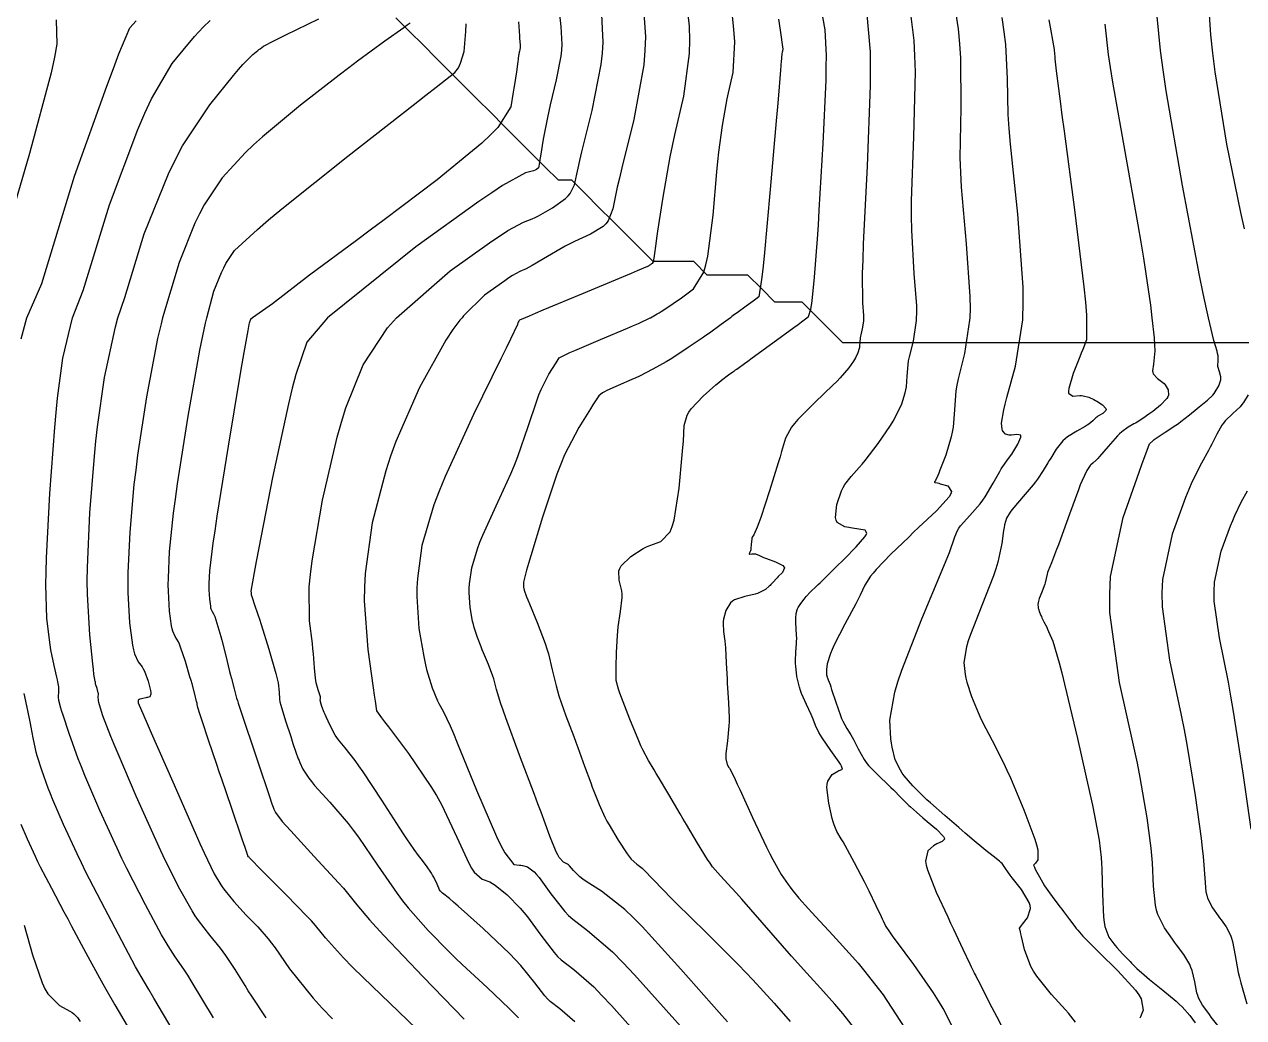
# Model space of a CAD drawing. Header units: metres. Extents: x 837475 to 838479, y 1189012 to 1191015.
# Drawn here: x 837583.6 to 837673.7, y 1189948.3 to 1190021.7 of the extents above; entities that cross this region are included whole.
import ezdxf

# ---------------------------------------------------------------- set-up
doc = ezdxf.new("R2010")
doc.units = ezdxf.units.M
doc.header["$LTSCALE"] = 0.3
for name, color, linetype in [('COTAS 10', 1, 'Continuous'), ('COTAS INT', 252, 'Continuous'), ('DRENAJE', 5, 'Continuous')]:
    doc.layers.add(name, color=color, linetype=linetype)

msp = doc.modelspace()

# ---------------------------------------------------------------- linework, layer by layer
at = {"layer": 'COTAS 10'}
for points in [[(837624.291, 1189947.977), (837623.176, 1189948.945), (837622.476, 1189949.483), (837622.278, 1189949.68), (837622.078, 1189949.899), (837621.341, 1189950.866), (837620.298, 1189952.154), (837619.905, 1189952.575), (837619.467, 1189953.025), (837617.513, 1189954.882), (837615.684, 1189956.525), (837615.326, 1189956.839), (837615.033, 1189957.093), (837614.51, 1189957.499), (837614.386, 1189957.606), (837614.345, 1189957.67), (837614.3, 1189957.749), (837614.115, 1189958.159), (837613.869, 1189958.673), (837613.787, 1189958.819), (837613.699, 1189958.965), (837613.329, 1189959.503), (837612.942, 1189960.02), (837612.843, 1189960.153), (837612.748, 1189960.282), (837612.434, 1189960.708), (837611.888, 1189961.509), (837611.647, 1189961.874), (837611.367, 1189962.301), (837610.029, 1189964.361), (837608.647, 1189966.452), (837608.338, 1189966.9), (837608.062, 1189967.29), (837607.329, 1189968.224), (837606.841, 1189968.817), (837606.718, 1189968.993), (837606.601, 1189969.173), (837606.22, 1189969.866), (837605.916, 1189970.526), (837605.847, 1189970.686), (837605.784, 1189970.835), (837605.612, 1189971.291), (837605.515, 1189971.616), (837605.5, 1189971.683), (837605.49, 1189971.74), (837605.497, 1189971.862), (837605.497, 1189971.995), (837605.482, 1189972.058), (837605.462, 1189972.133), (837605.336, 1189972.502), (837605.195, 1189973.023), (837605.165, 1189973.194), (837605.138, 1189973.377), (837605.075, 1189974.135), (837604.992, 1189975.174), (837604.954, 1189975.534), (837604.908, 1189975.926), (837604.688, 1189977.6), (837604.674, 1189980.112), (837604.759, 1189981.031), (837604.882, 1189982.047), (837605.65, 1189986.525), (837606.731, 1189991.167), (837607.052, 1189992.287), (837607.382, 1189993.335), (837608.656, 1189996.525), (837610.454, 1189999.243), (837611.116, 1189999.995), (837611.121, 1190000), (837615.085, 1190003.454), (837618.164, 1190005.654), (837618.797, 1190006.084), (837619.336, 1190006.437), (837620.487, 1190007.065), (837621.142, 1190007.301), (837621.366, 1190007.406), (837621.609, 1190007.529), (837622.644, 1190008.118), (837623.596, 1190008.808), (837623.787, 1190008.994), (837623.946, 1190009.178), (837624.258, 1190009.826), (837624.525, 1190011.055), (837624.655, 1190011.605), (837624.809, 1190012.246), (837625.571, 1190015.318), (837626.237, 1190018.709), (837626.33, 1190019.55), (837626.385, 1190020.349), (837626.256, 1190022.882)], [(837645.126, 1189947.254), (837644.072, 1189948.598), (837643.78, 1189948.951), (837643.488, 1189949.296), (837642.432, 1189950.47), (837641.662, 1189951.311), (837641.172, 1189951.846), (837640.751, 1189952.318), (837640.299, 1189952.828), (837636.616, 1189957.052), (837636.228, 1189957.489), (837635.888, 1189957.868), (837635.05, 1189958.761), (837634.465, 1189959.447), (837634.284, 1189959.697), (837634.095, 1189959.971), (837633.343, 1189961.178), (837632.528, 1189962.568), (837632.299, 1189962.958), (837632.068, 1189963.351), (837631.221, 1189964.79), (837630.47, 1189966.059), (837630.299, 1189966.344), (837630.144, 1189966.602), (837629.721, 1189967.294), (837629.315, 1189968.072), (837629.172, 1189968.382), (837629.016, 1189968.735), (837628.34, 1189970.353), (837627.724, 1189971.94), (837627.605, 1189972.272), (837627.509, 1189972.557), (837627.351, 1189973.201), (837627.347, 1189973.727), (837627.349, 1189973.937), (837627.352, 1189974.176), (837627.371, 1189975.272), (837627.433, 1189976.517), (837627.463, 1189976.849), (837627.498, 1189977.176), (837627.669, 1189978.308), (837627.78, 1189979.327), (837627.777, 1189979.582), (837627.759, 1189979.824), (837627.572, 1189980.601), (837627.531, 1189981.296), (837627.604, 1189981.487), (837627.715, 1189981.677), (837628.425, 1189982.359), (837629.342, 1189982.941), (837629.585, 1189983.069), (837629.822, 1189983.182), (837630.636, 1189983.468), (837631.319, 1189984.189), (837631.474, 1189984.575), (837631.614, 1189985.043), (837631.994, 1189987.41), (837632.223, 1189989.88), (837632.267, 1189990.413), (837632.303, 1189990.881), (837632.363, 1189992.026), (837632.581, 1189992.797), (837632.716, 1189993.028), (837632.883, 1189993.268), (837633.757, 1189994.198), (837634.706, 1189995.04), (837634.921, 1189995.223), (837635.114, 1189995.385), (837635.64, 1189995.789), (837635.958, 1189996.003), (837636.02, 1189996.046), (837636.071, 1189996.08), (837636.163, 1189996.144), (837636.204, 1189996.174), (837636.223, 1189996.187), (837636.245, 1189996.203), (837636.351, 1189996.278), (837636.821, 1189996.619), (837637.073, 1189996.802), (837637.377, 1189997.024), (837638.915, 1189998.143), (837640.461, 1189999.274), (837640.771, 1189999.502), (837641.03, 1189999.694), (837641.429, 1190000), (837641.537, 1190000.083), (837641.711, 1190000.621), (837641.761, 1190000.908), (837641.811, 1190001.254), (837641.994, 1190003.002), (837642.205, 1190005.815), (837642.271, 1190006.833), (837642.342, 1190007.954), (837642.626, 1190012.866), (837642.836, 1190017.553), (837642.859, 1190018.532), (837642.867, 1190019.373), (837642.772, 1190021.262), (837642.422, 1190023.179)], [(837601.488, 1189948.28), (837600.431, 1189949.887), (837600.175, 1189950.286), (837599.935, 1189950.664), (837599.198, 1189951.86), (837598.527, 1189952.894), (837598.328, 1189953.171), (837598.124, 1189953.442), (837597.341, 1189954.386), (837596.502, 1189955.463), (837596.262, 1189955.818), (837596.02, 1189956.198), (837595.118, 1189957.777), (837594.065, 1189959.891), (837593.727, 1189960.609), (837593.368, 1189961.384), (837591.905, 1189964.658), (837590.557, 1189967.787), (837590.271, 1189968.47), (837590.023, 1189969.073), (837589.442, 1189970.589), (837589.184, 1189971.413), (837589.14, 1189971.581), (837589.108, 1189971.722), (837589.089, 1189972.012), (837589.111, 1189972.174), (837589.105, 1189972.235), (837589.094, 1189972.302), (837589.008, 1189972.602), (837588.916, 1189972.882), (837588.9, 1189972.937), (837588.89, 1189972.982), (837588.888, 1189973.06), (837588.902, 1189973.078), (837588.901, 1189973.085), (837588.898, 1189973.092), (837588.871, 1189973.123), (837588.783, 1189973.675), (837588.743, 1189974.011), (837588.695, 1189974.426), (837588.464, 1189976.584), (837588.296, 1189979.591), (837588.289, 1189980.541), (837588.299, 1189981.542), (837588.474, 1189985.581), (837588.815, 1189989.773), (837588.93, 1189990.871), (837589.053, 1189991.942), (837589.569, 1189995.581), (837590.364, 1189999.315), (837590.546, 1190000), (837591.052, 1190001.495), (837592.489, 1190006.203), (837594.276, 1190010.619), (837594.796, 1190011.686), (837595.328, 1190012.685), (837597.339, 1190015.729), (837599.093, 1190017.885), (837599.462, 1190018.323), (837599.781, 1190018.692), (837600.51, 1190019.454), (837600.873, 1190019.737), (837600.962, 1190019.804), (837601.044, 1190019.867), (837601.299, 1190020.054), (837602.057, 1190020.46), (837602.458, 1190020.66), (837602.941, 1190020.899), (837605.377, 1190022.081)], [(837659.294, 1190022.011), (837659.448, 1190021.191), (837659.689, 1190019.806), (837659.707, 1190019.472), (837659.721, 1190019.315), (837659.74, 1190019.13), (837659.839, 1190018.227), (837660.122, 1190015.996), (837660.255, 1190014.972), (837660.413, 1190013.773), (837661.182, 1190007.976), (837661.883, 1190002.28), (837661.997, 1190001.143), (837662.077, 1190000.198), (837662.077, 1190000), (837662.076, 1189998.374), (837661.788, 1189997.641), (837661.686, 1189997.382), (837661.574, 1189997.099), (837661.091, 1189995.877), (837660.756, 1189994.782), (837660.738, 1189994.58), (837660.752, 1189994.422), (837661.073, 1189994.214), (837661.574, 1189994.248), (837661.702, 1189994.242), (837661.826, 1189994.228), (837662.233, 1189994.125), (837662.618, 1189993.95), (837662.727, 1189993.891), (837662.837, 1189993.828), (837663.245, 1189993.564), (837663.5, 1189993.289), (837663.515, 1189993.219), (837663.505, 1189993.151), (837663.266, 1189992.926), (837662.91, 1189992.717), (837662.827, 1189992.658), (837662.75, 1189992.599), (837662.527, 1189992.384), (837662.236, 1189992.137), (837662.116, 1189992.057), (837661.98, 1189991.973), (837661.344, 1189991.628), (837660.659, 1189991.192), (837660.491, 1189991.051), (837660.332, 1189990.901), (837659.839, 1189990.282), (837659.43, 1189989.628), (837659.324, 1189989.456), (837659.221, 1189989.287), (837658.879, 1189988.708), (837658.457, 1189988.078), (837658.304, 1189987.877), (837658.137, 1189987.665), (837657.402, 1189986.805), (837656.703, 1189985.988), (837656.557, 1189985.803), (837656.433, 1189985.636), (837656.157, 1189985.185), (837656.022, 1189984.696), (837655.986, 1189984.506), (837655.95, 1189984.291), (837655.827, 1189983.319), (837655.526, 1189981.931), (837655.379, 1189981.455), (837655.204, 1189980.939), (837654.341, 1189978.746), (837653.502, 1189976.608), (837653.343, 1189976.127), (837653.215, 1189975.695), (837653.016, 1189974.534), (837653.105, 1189973.634), (837653.159, 1189973.365), (837653.226, 1189973.088), (837653.571, 1189972.016), (837654.067, 1189970.834), (837654.228, 1189970.487), (837654.4, 1189970.131), (837655.11, 1189968.773), (837655.942, 1189967.127), (837656.192, 1189966.588), (837656.45, 1189966.014), (837657.45, 1189963.644), (837658.25, 1189961.493), (837658.382, 1189961.057), (837658.475, 1189960.691), (837658.488, 1189959.947), (837658.292, 1189959.709), (837658.253, 1189959.663), (837658.221, 1189959.624), (837658.162, 1189959.555), (837658.22, 1189959.414), (837658.261, 1189959.33), (837658.314, 1189959.226), (837658.596, 1189958.691), (837658.975, 1189958.04), (837659.089, 1189957.864), (837659.207, 1189957.689), (837659.664, 1189957.071), (837660.132, 1189956.47), (837660.257, 1189956.305), (837660.38, 1189956.142), (837660.806, 1189955.559), (837661.21, 1189955.018), (837661.319, 1189954.882), (837661.426, 1189954.751), (837661.803, 1189954.327), (837662.424, 1189953.698), (837662.686, 1189953.438), (837662.986, 1189953.14), (837664.395, 1189951.756), (837665.693, 1189950.32), (837665.923, 1189949.99), (837666.097, 1189949.689), (837666.26, 1189948.847), (837666.057, 1189948.346), (837666.001, 1189948.26)]]:
    msp.add_lwpolyline(points, dxfattribs=at)
at = {"layer": 'COTAS INT'}
for points in [[(837632.256, 1190025.646), (837632.724, 1190021.534), (837632.751, 1190020.505), (837632.735, 1190019.524), (837632.309, 1190016.374), (837631.642, 1190013.5), (837631.473, 1190012.692), (837631.312, 1190011.878), (837630.788, 1190008.895), (837630.399, 1190006.395), (837630.322, 1190005.886), (837630.259, 1190005.456), (837630.142, 1190004.565), (837630.102, 1190004.252), (837630.087, 1190004.187), (837630.07, 1190004.131), (837629.993, 1190004.005), (837629.91, 1190003.944), (837629.889, 1190003.929), (837629.869, 1190003.915), (837629.805, 1190003.87), (837629.747, 1190003.833), (837629.731, 1190003.823), (837629.716, 1190003.814), (837629.662, 1190003.784), (837628.899, 1190003.46), (837628.436, 1190003.266), (837627.865, 1190003.027), (837624.894, 1190001.786), (837621.934, 1190000.55), (837621.369, 1190000.314), (837620.914, 1190000.123), (837620.621, 1190000), (837620.191, 1189999.819), (837620.181, 1189999.804), (837620.177, 1189999.797), (837620.171, 1189999.788), (837620.144, 1189999.745), (837620.11, 1189999.677), (837620.1, 1189999.652), (837620.09, 1189999.626), (837620.051, 1189999.509), (837619.531, 1189998.408), (837619.217, 1189997.761), (837618.83, 1189996.965), (837616.817, 1189992.853), (837614.715, 1189988.279), (837614.271, 1189987.192), (837613.887, 1189986.182), (837612.999, 1189983.183), (837612.664, 1189980.726), (837612.628, 1189980.058), (837612.616, 1189979.396), (837612.781, 1189977.05), (837613.13, 1189974.972), (837613.235, 1189974.478), (837613.343, 1189974.02), (837613.764, 1189972.662), (837614.159, 1189971.705), (837614.251, 1189971.499), (837614.336, 1189971.32), (837614.58, 1189970.889), (837615.077, 1189969.844), (837615.32, 1189969.277), (837615.61, 1189968.591), (837617.038, 1189965.111), (837618.512, 1189961.674), (837618.829, 1189961.015), (837619.108, 1189960.483), (837619.787, 1189959.619), (837620.2, 1189959.57), (837620.31, 1189959.552), (837620.418, 1189959.532), (837620.793, 1189959.443), (837621.279, 1189959.077), (837621.457, 1189958.881), (837621.654, 1189958.644), (837622.522, 1189957.45), (837623.541, 1189956.146), (837623.833, 1189955.841), (837624.13, 1189955.56), (837625.235, 1189954.744), (837627.073, 1189953.148), (837627.831, 1189952.375), (837628.696, 1189951.458), (837632.723, 1189946.951)], [(837651.96, 1190025.446), (837652.594, 1190021.327), (837652.699, 1190020.238), (837652.772, 1190019.171), (837652.78, 1190015.505), (837652.722, 1190011.822), (837652.755, 1190010.745), (837652.808, 1190009.644), (837653.176, 1190005.457), (837653.466, 1190001.568), (837653.47, 1190000.653), (837653.448, 1190000), (837653.441, 1189999.809), (837653.063, 1189997.346), (837652.587, 1189995.489), (837652.497, 1189995.027), (837652.425, 1189994.587), (837652.316, 1189993.186), (837652.223, 1189991.911), (837652.162, 1189991.552), (837652.085, 1189991.189), (837651.676, 1189989.854), (837651.249, 1189988.742), (837651.16, 1189988.519), (837651.084, 1189988.334), (837650.913, 1189987.973), (837650.855, 1189987.878), (837650.85, 1189987.86), (837650.849, 1189987.846), (837650.883, 1189987.827), (837651.066, 1189987.791), (837651.159, 1189987.767), (837651.271, 1189987.737), (837651.827, 1189987.575), (837652.111, 1189987.172), (837652.051, 1189986.988), (837651.931, 1189986.774), (837650.995, 1189985.743), (837649.671, 1189984.499), (837649.306, 1189984.151), (837648.942, 1189983.801), (837647.631, 1189982.524), (837646.541, 1189981.391), (837646.315, 1189981.133), (837646.123, 1189980.898), (837645.704, 1189980.247), (837645.354, 1189979.501), (837645.205, 1189979.207), (837645.033, 1189978.874), (837644.222, 1189977.352), (837643.44, 1189975.828), (837643.286, 1189975.494), (837643.158, 1189975.197), (837642.924, 1189974.444), (837642.881, 1189974.009), (837642.875, 1189973.914), (837642.872, 1189973.829), (837642.879, 1189973.615), (837642.913, 1189973.47), (837642.925, 1189973.43), (837642.94, 1189973.389), (837643.004, 1189973.241), (837643.134, 1189972.898), (837643.189, 1189972.735), (837643.253, 1189972.542), (837643.555, 1189971.601), (837643.898, 1189970.613), (837643.988, 1189970.39), (837644.076, 1189970.19), (837644.375, 1189969.653), (837644.676, 1189969.182), (837644.764, 1189969.024), (837644.855, 1189968.855), (837645.203, 1189968.142), (837645.653, 1189967.358), (837645.809, 1189967.144), (837645.978, 1189966.931), (837646.701, 1189966.172), (837647.448, 1189965.469), (837647.632, 1189965.292), (837647.807, 1189965.122), (837648.359, 1189964.571), (837648.832, 1189964.098), (837648.957, 1189963.977), (837649.081, 1189963.86), (837649.507, 1189963.475), (837649.984, 1189963.065), (837650.139, 1189962.932), (837650.304, 1189962.791), (837650.982, 1189962.213), (837651.5, 1189961.689), (837651.564, 1189961.582), (837651.594, 1189961.491), (837651.415, 1189961.3), (837651.007, 1189961.144), (837650.893, 1189961.075), (837650.778, 1189960.995), (837650.358, 1189960.613), (837650.193, 1189959.868), (837650.24, 1189959.56), (837650.326, 1189959.207), (837650.969, 1189957.565), (837651.822, 1189955.747), (837652.039, 1189955.283), (837652.25, 1189954.836), (837652.943, 1189953.366), (837653.46, 1189952.272), (837653.559, 1189952.062), (837653.639, 1189951.893), (837653.767, 1189951.617), (837653.772, 1189951.605), (837653.774, 1189951.601), (837653.776, 1189951.598), (837653.787, 1189951.584), (837653.852, 1189951.465), (837653.888, 1189951.394), (837653.932, 1189951.307), (837654.158, 1189950.858), (837654.788, 1189949.622), (837655.087, 1189949.039), (837655.44, 1189948.351), (837657.163, 1189944.997)], [(837670.922, 1190025.379), (837671.228, 1190020.891), (837671.376, 1190019.551), (837671.551, 1190018.169), (837672.411, 1190012.825), (837673.431, 1190007.769), (837673.707, 1190006.568)], [(837622.999, 1190023.748), (837623.255, 1190021.5), (837623.323, 1190020.182), (837623.294, 1190019.766), (837623.245, 1190019.328), (837622.899, 1190017.564), (837622.463, 1190015.731), (837622.358, 1190015.25), (837622.26, 1190014.781), (837621.96, 1190013.181), (837621.75, 1190011.931), (837621.709, 1190011.681), (837621.674, 1190011.474), (837621.61, 1190011.073), (837621.453, 1190010.938), (837621.359, 1190010.898), (837621.244, 1190010.856), (837620.649, 1190010.695), (837618.959, 1190009.755), (837618.153, 1190009.223), (837617.201, 1190008.572), (837612.545, 1190005.239), (837606.036, 1190000), (837604.494, 1189998.195), (837603.686, 1189995.802), (837603.422, 1189994.793), (837603.14, 1189993.634), (837601.975, 1189988.195), (837600.95, 1189983.005), (837600.756, 1189982.002), (837600.601, 1189981.187), (837600.367, 1189979.812), (837600.385, 1189979.681), (837600.388, 1189979.65), (837600.391, 1189979.622), (837600.398, 1189979.541), (837600.434, 1189979.398), (837600.456, 1189979.331), (837600.482, 1189979.252), (837600.622, 1189978.867), (837600.892, 1189978.072), (837601.002, 1189977.733), (837601.126, 1189977.344), (837601.699, 1189975.511), (837602.222, 1189973.707), (837602.315, 1189973.336), (837602.385, 1189973.02), (837602.45, 1189972.345), (837602.472, 1189971.831), (837602.514, 1189971.617), (837602.573, 1189971.373), (837602.916, 1189970.234), (837603.306, 1189969.06), (837603.475, 1189968.555), (837603.692, 1189967.902), (837603.868, 1189967.416), (837603.922, 1189967.281), (837603.978, 1189967.146), (837604.197, 1189966.658), (837604.645, 1189965.985), (837604.844, 1189965.734), (837605.077, 1189965.455), (837606.19, 1189964.214), (837607.539, 1189962.632), (837607.92, 1189962.139), (837608.305, 1189961.621), (837609.722, 1189959.551), (837611.169, 1189957.457), (837611.573, 1189956.924), (837611.979, 1189956.411), (837613.454, 1189954.731), (837615.024, 1189953.144), (837615.489, 1189952.691), (837615.967, 1189952.232), (837617.804, 1189950.526), (837619.449, 1189948.976), (837619.807, 1189948.616), (837620.122, 1189948.286)], [(837629.256, 1190024.264), (837629.508, 1190020.757), (837629.465, 1190019.727), (837629.374, 1190018.671), (837628.638, 1190014.644), (837627.76, 1190011.078), (837627.579, 1190010.313), (837627.425, 1190009.644), (837627.093, 1190008.033), (837626.746, 1190007.15), (837626.581, 1190006.941), (837626.387, 1190006.747), (837625.441, 1190006.173), (837624.262, 1190005.632), (837623.922, 1190005.459), (837623.576, 1190005.276), (837622.275, 1190004.528), (837621.147, 1190003.862), (837620.909, 1190003.73), (837620.705, 1190003.621), (837620.236, 1190003.414), (837619.679, 1190003.11), (837619.419, 1190002.94), (837619.113, 1190002.732), (837617.625, 1190001.669), (837616.07, 1190000.143), (837615.97, 1190000), (837615.8, 1189999.829), (837615.282, 1189999.131), (837614.758, 1189998.351), (837612.817, 1189994.854), (837611.079, 1189990.868), (837610.682, 1189989.781), (837610.321, 1189988.7), (837609.325, 1189984.854), (837608.812, 1189981.107), (837608.757, 1189980.089), (837608.74, 1189979.079), (837608.992, 1189975.501), (837609.395, 1189972.662), (837609.472, 1189972.117), (837609.536, 1189971.677), (837609.644, 1189970.961), (837610.013, 1189970.456), (837610.241, 1189970.15), (837610.524, 1189969.771), (837612.001, 1189967.8), (837613.665, 1189965.368), (837614.065, 1189964.699), (837614.44, 1189964.031), (837615.577, 1189961.635), (837616.45, 1189959.708), (837616.658, 1189959.336), (837616.852, 1189959.036), (837617.434, 1189958.534), (837618.014, 1189958.33), (837618.207, 1189958.216), (837618.415, 1189958.077), (837619.282, 1189957.368), (837620.248, 1189956.381), (837620.518, 1189956.067), (837620.789, 1189955.735), (837621.775, 1189954.388), (837622.752, 1189953.108), (837623.017, 1189952.818), (837623.279, 1189952.556), (837624.206, 1189951.844), (837625.682, 1189950.562), (837626.291, 1189949.941), (837626.986, 1189949.205), (837630.221, 1189945.584)], [(837652.564, 1189946.832), (837651.478, 1189948.964), (837651.136, 1189949.549), (837650.776, 1189950.134), (837649.326, 1189952.227), (837648.05, 1189953.935), (837647.8, 1189954.275), (837647.594, 1189954.558), (837647.223, 1189955.102), (837647.069, 1189955.429), (837647.001, 1189955.575), (837646.921, 1189955.745), (837646.54, 1189956.56), (837646.016, 1189957.639), (837645.847, 1189957.975), (837645.667, 1189958.328), (837644.928, 1189959.738), (837644.24, 1189961.015), (837644.091, 1189961.284), (837643.961, 1189961.516), (837643.644, 1189962.048), (837643.43, 1189962.548), (837643.365, 1189962.76), (837643.298, 1189963.004), (837643.035, 1189964.151), (837642.905, 1189965.299), (837642.922, 1189965.543), (837642.962, 1189965.755), (837643.296, 1189966.256), (837643.706, 1189966.496), (837643.793, 1189966.544), (837643.869, 1189966.583), (837644.048, 1189966.657), (837643.982, 1189966.881), (837643.904, 1189967.014), (837643.799, 1189967.179), (837643.202, 1189968.031), (837642.561, 1189968.956), (837642.428, 1189969.165), (837642.314, 1189969.354), (837642.066, 1189969.871), (837641.888, 1189970.344), (837641.819, 1189970.506), (837641.741, 1189970.681), (837641.386, 1189971.425), (837641.029, 1189972.249), (837640.95, 1189972.475), (837640.879, 1189972.699), (837640.693, 1189973.501), (837640.601, 1189974.261), (837640.59, 1189974.459), (837640.585, 1189974.651), (837640.617, 1189975.302), (837640.664, 1189975.93), (837640.668, 1189976.108), (837640.669, 1189976.288), (837640.64, 1189976.954), (837640.604, 1189977.549), (837640.601, 1189977.685), (837640.6, 1189977.809), (837640.621, 1189978.151), (837640.697, 1189978.423), (837640.732, 1189978.502), (837640.772, 1189978.584), (837640.965, 1189978.895), (837641.218, 1189979.221), (837641.296, 1189979.312), (837641.377, 1189979.404), (837641.696, 1189979.741), (837642.107, 1189980.147), (837642.245, 1189980.282), (837642.395, 1189980.428), (837643.025, 1189981.039), (837643.763, 1189981.761), (837643.981, 1189981.977), (837644.205, 1189982.2), (837645.061, 1189983.063), (837645.706, 1189983.805), (837645.797, 1189983.952), (837645.849, 1189984.073), (837645.72, 1189984.3), (837645.262, 1189984.373), (837645.107, 1189984.398), (837644.94, 1189984.426), (837644.236, 1189984.541), (837643.668, 1189984.872), (837643.586, 1189985.036), (837643.538, 1189985.23), (837643.639, 1189986.192), (837643.991, 1189987.22), (837644.101, 1189987.456), (837644.217, 1189987.672), (837644.683, 1189988.276), (837645.295, 1189988.935), (837645.502, 1189989.185), (837645.727, 1189989.464), (837646.676, 1189990.716), (837647.589, 1189992.04), (837647.79, 1189992.365), (837647.969, 1189992.672), (837648.43, 1189993.627), (837648.682, 1189994.453), (837648.73, 1189994.677), (837648.768, 1189994.899), (837648.825, 1189995.687), (837648.893, 1189996.554), (837648.937, 1189996.826), (837648.993, 1189997.112), (837649.287, 1189998.26), (837649.521, 1189999.783), (837649.528, 1190000), (837649.539, 1190000.305), (837649.536, 1190000.87), (837649.357, 1190003.275), (837649.162, 1190006.456), (837649.15, 1190007.512), (837649.155, 1190008.642), (837649.325, 1190013.354), (837649.434, 1190018.161), (837649.401, 1190019.351), (837649.341, 1190020.481), (837648.897, 1190024.052)], [(837671.862, 1189947.602), (837671.287, 1189948.345), (837671.149, 1189948.526), (837671.02, 1189948.695), (837670.633, 1189949.216), (837670.346, 1189949.752), (837670.281, 1189949.931), (837670.222, 1189950.124), (837670.062, 1189950.931), (837669.864, 1189951.785), (837669.783, 1189952.008), (837669.689, 1189952.224), (837669.253, 1189952.952), (837668.721, 1189953.673), (837668.567, 1189953.885), (837668.41, 1189954.102), (837667.819, 1189954.928), (837667.326, 1189955.925), (837667.231, 1189956.249), (837667.153, 1189956.594), (837667.021, 1189958.013), (837666.94, 1189959.733), (837666.895, 1189960.267), (837666.839, 1189960.826), (837666.556, 1189963.055), (837666.031, 1189966.044), (837665.824, 1189967.083), (837665.589, 1189968.213), (837664.517, 1189973.055), (837663.796, 1189978.234), (837663.783, 1189979.575), (837663.851, 1189980.877), (837664.768, 1189985.246), (837665.947, 1189988.58), (837666.18, 1189989.229), (837666.372, 1189989.759), (837666.725, 1189990.682), (837666.957, 1189990.904), (837667.071, 1189990.992), (837667.208, 1189991.09), (837667.883, 1189991.54), (837668.655, 1189992.056), (837668.853, 1189992.197), (837669.044, 1189992.336), (837669.674, 1189992.829), (837670.233, 1189993.289), (837670.378, 1189993.408), (837670.52, 1189993.523), (837670.997, 1189993.907), (837671.4, 1189994.287), (837671.496, 1189994.4), (837671.583, 1189994.516), (837671.841, 1189994.962), (837671.977, 1189995.404), (837671.989, 1189995.518), (837671.99, 1189995.628), (837671.899, 1189995.992), (837671.781, 1189996.32), (837671.765, 1189996.406), (837671.756, 1189996.491), (837671.785, 1189996.781), (837671.782, 1189997.187), (837671.754, 1189997.345), (837671.714, 1189997.523), (837671.47, 1189998.327), (837671.074, 1190000), (837670.921, 1190000.648), (837670.689, 1190001.781), (837670.422, 1190003.126), (837669.167, 1190009.759), (837667.96, 1190016.75), (837667.722, 1190018.322), (837667.526, 1190019.737), (837667.169, 1190023.53)], [(837585.999, 1190021.992), (837586.045, 1190020.218), (837585.871, 1190019.253), (837585.618, 1190018.081), (837584.03, 1190012.137), (837582.254, 1190006.06)], [(837583.395, 1189998.432), (837583.836, 1190000), (837584.924, 1190002.519), (837587.344, 1190010.451), (837589.73, 1190017.111), (837590.213, 1190018.416), (837590.618, 1190019.487), (837591.439, 1190021.408), (837591.899, 1190021.921)], [(837597.604, 1189948.291), (837596.03, 1189950.895), (837595.701, 1189951.424), (837595.419, 1189951.868), (837594.788, 1189952.779), (837594.251, 1189953.591), (837594.028, 1189953.973), (837593.772, 1189954.424), (837592.582, 1189956.623), (837591.215, 1189959.303), (837590.847, 1189960.057), (837590.485, 1189960.817), (837589.218, 1189963.607), (837588.118, 1189966.195), (837587.862, 1189966.828), (837587.626, 1189967.424), (837586.948, 1189969.278), (837586.503, 1189970.635), (837586.414, 1189970.918), (837586.34, 1189971.162), (837586.196, 1189971.712), (837586.164, 1189971.975), (837586.161, 1189972.039), (837586.16, 1189972.099), (837586.175, 1189972.282), (837586.195, 1189972.448), (837586.196, 1189972.497), (837586.196, 1189972.547), (837586.181, 1189972.739), (837586.113, 1189973.099), (837586.079, 1189973.256), (837586.038, 1189973.438), (837585.838, 1189974.299), (837585.608, 1189975.458), (837585.549, 1189975.827), (837585.492, 1189976.217), (837585.3, 1189977.802), (837585.227, 1189980.261), (837585.244, 1189981.202), (837585.276, 1189982.257), (837585.53, 1189987.006), (837585.894, 1189991.878), (837585.996, 1189993.01), (837586.1, 1189994.047), (837586.482, 1189997.006), (837587.203, 1190000), (837587.988, 1190002.007), (837589.917, 1190008.327), (837592.028, 1190013.895), (837592.545, 1190015.1), (837593.032, 1190016.159), (837594.549, 1190018.768), (837595.709, 1190020.189), (837595.971, 1190020.499), (837596.209, 1190020.774), (837596.855, 1190021.465), (837597.356, 1190021.959)], [(837635.559, 1189947.992), (837634.934, 1189948.689), (837632.127, 1189951.883), (837629.26, 1189955.031), (837628.596, 1189955.7), (837627.989, 1189956.28), (837626.265, 1189957.643), (837625.12, 1189958.357), (837624.878, 1189958.528), (837624.668, 1189958.688), (837624.181, 1189959.168), (837623.903, 1189959.511), (837623.825, 1189959.583), (837623.747, 1189959.645), (837623.462, 1189959.789), (837623.13, 1189960.13), (837623.024, 1189960.316), (837622.91, 1189960.543), (837622.445, 1189961.694), (837621.793, 1189963.474), (837621.562, 1189964.096), (837621.309, 1189964.775), (837620.211, 1189967.695), (837619.195, 1189970.437), (837618.994, 1189971.004), (837618.827, 1189971.487), (837618.511, 1189972.535), (837618.363, 1189973.123), (837618.302, 1189973.316), (837618.231, 1189973.522), (837617.903, 1189974.373), (837617.543, 1189975.251), (837617.453, 1189975.473), (837617.366, 1189975.687), (837617.089, 1189976.383), (837616.857, 1189977.111), (837616.799, 1189977.344), (837616.744, 1189977.591), (837616.571, 1189978.599), (837616.492, 1189979.713), (837616.498, 1189980.028), (837616.515, 1189980.345), (837616.674, 1189981.512), (837617.096, 1189982.937), (837617.278, 1189983.417), (837617.489, 1189983.933), (837618.488, 1189986.106), (837619.569, 1189988.471), (837619.831, 1189989.109), (837620.078, 1189989.74), (837620.838, 1189991.955), (837621.471, 1189993.866), (837621.638, 1189994.305), (837621.802, 1189994.705), (837622.365, 1189995.824), (837622.899, 1189996.676), (837622.974, 1189996.795), (837623.122, 1189997.03), (837623.625, 1189997.287), (837623.923, 1189997.421), (837624.291, 1189997.582), (837626.192, 1189998.387), (837628.184, 1189999.23), (837628.609, 1189999.414), (837628.978, 1189999.577), (837629.851, 1189999.988), (837629.872, 1190000), (837630.375, 1190000.283), (837630.524, 1190000.372), (837630.675, 1190000.465), (837631.236, 1190000.829), (837631.863, 1190001.265), (837632.057, 1190001.403), (837632.259, 1190001.548), (837633.061, 1190002.137), (837633.805, 1190003.358), (837633.971, 1190003.902), (837634.119, 1190004.535), (837634.511, 1190007.567), (837634.784, 1190010.782), (837634.858, 1190011.531), (837634.93, 1190012.219), (837635.185, 1190014.196), (837635.459, 1190015.755), (837635.543, 1190016.18), (837635.631, 1190016.603), (837635.98, 1190018.105), (837636.096, 1190020.376), (837636.037, 1190021.283), (837635.939, 1190022.311)], [(837639.323, 1190022.062), (837639.457, 1190021.229), (837639.651, 1190019.836), (837639.621, 1190019.705), (837639.613, 1190019.669), (837639.606, 1190019.632), (837639.582, 1190019.496), (837639.553, 1190019.228), (837639.542, 1190019.108), (837639.529, 1190018.967), (837639.475, 1190018.29), (837639.321, 1190016.446), (837639.246, 1190015.569), (837639.156, 1190014.533), (837638.716, 1190009.468), (837638.264, 1190004.54), (837638.167, 1190003.591), (837638.083, 1190002.822), (837637.88, 1190001.542), (837637.661, 1190001.371), (837637.566, 1190001.3), (837637.456, 1190001.219), (837636.934, 1190000.844), (837636.276, 1190000.369), (837636.08, 1190000.226), (837635.878, 1190000.078), (837635.772, 1190000), (837635.098, 1189999.502), (837634.227, 1189998.868), (837633.967, 1189998.684), (837633.7, 1189998.497), (837632.667, 1189997.788), (837631.604, 1189997.097), (837631.318, 1189996.921), (837631.034, 1189996.752), (837630.039, 1189996.193), (837629.057, 1189995.693), (837628.781, 1189995.561), (837628.504, 1189995.432), (837627.491, 1189994.988), (837626.648, 1189994.613), (837626.478, 1189994.528), (837626.336, 1189994.451), (837626.053, 1189994.241), (837625.766, 1189993.786), (837625.621, 1189993.556), (837625.448, 1189993.279), (837624.585, 1189991.902), (837623.535, 1189989.869), (837623.243, 1189989.178), (837622.95, 1189988.432), (837621.89, 1189985.279), (837621.029, 1189982.403), (837620.863, 1189981.833), (837620.728, 1189981.36), (837620.498, 1189980.469), (837620.489, 1189980.225), (837620.493, 1189980.161), (837620.499, 1189980.098), (837620.543, 1189979.881), (837620.728, 1189979.388), (837620.822, 1189979.15), (837620.936, 1189978.869), (837621.502, 1189977.487), (837622.093, 1189975.935), (837622.222, 1189975.546), (837622.337, 1189975.175), (837622.626, 1189973.984), (837622.898, 1189972.81), (837623.001, 1189972.449), (837623.117, 1189972.073), (837623.635, 1189970.589), (837624.21, 1189969.056), (837624.36, 1189968.649), (837624.507, 1189968.25), (837625.008, 1189966.875), (837625.461, 1189965.636), (837625.578, 1189965.324), (837625.692, 1189965.024), (837626.074, 1189964.051), (837626.509, 1189963.105), (837626.656, 1189962.822), (837626.815, 1189962.529), (837627.486, 1189961.397), (837628.154, 1189960.4), (837628.311, 1189960.193), (837628.456, 1189960.016), (837628.876, 1189959.623), (837629.251, 1189959.348), (837629.367, 1189959.244), (837629.488, 1189959.128), (837629.97, 1189958.612), (837630.899, 1189957.632), (837631.302, 1189957.224), (837631.769, 1189956.758), (837633.98, 1189954.58), (837636.347, 1189952.222), (837636.912, 1189951.641), (837637.437, 1189951.092), (837639.004, 1189949.371), (837640.187, 1189948.015)], [(837645.835, 1190022.657), (837646.088, 1190019.635), (837646.104, 1190018.465), (837646.096, 1190017.151), (837645.87, 1190011.203), (837645.588, 1190005.462), (837645.545, 1190004.278), (837645.516, 1190003.269), (837645.538, 1190001.093), (837645.606, 1190000.173), (837645.607, 1190000), (837645.607, 1189999.956), (837645.601, 1189999.756), (837645.511, 1189999.174), (837645.398, 1189998.734), (837645.377, 1189998.625), (837645.36, 1189998.521), (837645.334, 1189998.189), (837645.312, 1189997.887), (837645.298, 1189997.802), (837645.28, 1189997.716), (837645.183, 1189997.401), (837645.007, 1189997.035), (837644.938, 1189996.917), (837644.861, 1189996.793), (837644.512, 1189996.286), (837643.885, 1189995.562), (837643.633, 1189995.3), (837643.347, 1189995.012), (837642.03, 1189993.752), (837640.76, 1189992.475), (837640.502, 1189992.177), (837640.286, 1189991.903), (837639.846, 1189991.111), (837639.559, 1189990.127), (837639.438, 1189989.731), (837639.3, 1189989.282), (837638.653, 1189987.213), (837638.012, 1189985.243), (837637.878, 1189984.857), (837637.762, 1189984.539), (837637.5, 1189983.963), (837637.386, 1189983.781), (837637.364, 1189983.711), (837637.346, 1189983.633), (837637.316, 1189983.28), (837637.295, 1189982.931), (837637.283, 1189982.856), (837637.269, 1189982.789), (837637.195, 1189982.623), (837637.165, 1189982.546), (837637.179, 1189982.535), (837637.202, 1189982.529), (837637.364, 1189982.547), (837637.579, 1189982.563), (837637.635, 1189982.557), (837637.689, 1189982.545), (837637.874, 1189982.464), (837638.169, 1189982.32), (837638.293, 1189982.269), (837638.434, 1189982.213), (837639.099, 1189981.972), (837639.658, 1189981.687), (837639.733, 1189981.603), (837639.774, 1189981.517), (837639.634, 1189981.188), (837639.31, 1189980.873), (837639.234, 1189980.796), (837639.165, 1189980.723), (837638.964, 1189980.494), (837638.773, 1189980.284), (837638.71, 1189980.223), (837638.642, 1189980.161), (837638.357, 1189979.923), (837637.933, 1189979.696), (837637.777, 1189979.639), (837637.603, 1189979.585), (837636.837, 1189979.415), (837636.089, 1189979.164), (837635.927, 1189979.06), (837635.785, 1189978.941), (837635.434, 1189978.383), (837635.274, 1189977.743), (837635.252, 1189977.571), (837635.24, 1189977.402), (837635.276, 1189976.81), (837635.366, 1189976.107), (837635.387, 1189975.867), (837635.407, 1189975.607), (837635.468, 1189974.507), (837635.527, 1189973.305), (837635.545, 1189972.982), (837635.565, 1189972.664), (837635.646, 1189971.547), (837635.684, 1189970.455), (837635.678, 1189970.151), (837635.664, 1189969.847), (837635.55, 1189968.742), (837635.448, 1189967.802), (837635.441, 1189967.601), (837635.443, 1189967.426), (837635.53, 1189967.008), (837635.665, 1189966.778), (837635.699, 1189966.722), (837635.73, 1189966.668), (837635.829, 1189966.499), (837636.126, 1189965.882), (837636.281, 1189965.547), (837636.469, 1189965.139), (837637.414, 1189963.071), (837638.44, 1189960.883), (837638.679, 1189960.4), (837638.899, 1189959.97), (837639.531, 1189958.861), (837640.037, 1189958.131), (837640.178, 1189957.941), (837640.32, 1189957.755), (837640.833, 1189957.127), (837641.531, 1189956.346), (837641.79, 1189956.065), (837642.076, 1189955.755), (837643.345, 1189954.399), (837644.797, 1189952.784), (837645.198, 1189952.31), (837645.6, 1189951.825), (837647.049, 1189949.975), (837648.595, 1189947.584)], [(837661.259, 1189947.966), (837660.917, 1189948.419), (837660.742, 1189948.624), (837660.531, 1189948.864), (837659.479, 1189950.018), (837658.394, 1189951.365), (837658.164, 1189951.726), (837657.963, 1189952.081), (837657.488, 1189953.322), (837657.264, 1189954.295), (837657.221, 1189954.481), (837657.186, 1189954.631), (837657.129, 1189954.872), (837657.126, 1189954.88), (837657.125, 1189954.882), (837657.123, 1189954.884), (837657.119, 1189954.893), (837657.117, 1189954.902), (837657.117, 1189954.907), (837657.121, 1189954.913), (837657.216, 1189955.035), (837657.275, 1189955.109), (837657.347, 1189955.201), (837657.722, 1189955.679), (837657.935, 1189956.359), (837657.905, 1189956.578), (837657.836, 1189956.809), (837657.267, 1189957.756), (837656.581, 1189958.635), (837656.439, 1189958.825), (837656.317, 1189958.99), (837656.049, 1189959.393), (837655.836, 1189959.672), (837655.749, 1189959.76), (837655.65, 1189959.852), (837655.189, 1189960.225), (837654.645, 1189960.642), (837654.493, 1189960.762), (837654.34, 1189960.885), (837653.782, 1189961.348), (837653.107, 1189961.926), (837652.881, 1189962.121), (837652.636, 1189962.331), (837651.609, 1189963.218), (837650.552, 1189964.156), (837650.289, 1189964.398), (837650.039, 1189964.633), (837649.241, 1189965.417), (837648.609, 1189966.16), (837648.463, 1189966.368), (837648.33, 1189966.578), (837647.952, 1189967.348), (837647.713, 1189968.268), (837647.666, 1189968.573), (837647.628, 1189968.9), (837647.56, 1189970.264), (837647.915, 1189972.331), (837648.142, 1189973.101), (837648.426, 1189973.958), (837649.919, 1189977.766), (837651.422, 1189981.353), (837651.713, 1189982.069), (837651.948, 1189982.666), (837652.344, 1189983.821), (837652.538, 1189984.287), (837652.646, 1189984.448), (837652.778, 1189984.624), (837653.451, 1189985.378), (837654.221, 1189986.26), (837654.414, 1189986.516), (837654.598, 1189986.778), (837655.188, 1189987.769), (837655.664, 1189988.647), (837655.777, 1189988.839), (837655.88, 1189989.008), (837656.184, 1189989.432), (837656.46, 1189989.788), (837656.546, 1189989.913), (837656.637, 1189990.051), (837656.998, 1189990.647), (837657.226, 1189991.17), (837657.231, 1189991.261), (837657.212, 1189991.329), (837656.936, 1189991.383), (837656.539, 1189991.327), (837656.444, 1189991.326), (837656.356, 1189991.331), (837656.089, 1189991.403), (837655.907, 1189991.597), (837655.872, 1189991.679), (837655.843, 1189991.774), (837655.796, 1189992.222), (837655.954, 1189993.189), (837656.054, 1189993.612), (837656.18, 1189994.103), (837656.839, 1189996.432), (837657.362, 1189999.835), (837657.368, 1190000), (837657.402, 1190001.002), (837657.396, 1190002.265), (837656.996, 1190007.639), (837656.455, 1190012.831), (837656.36, 1190013.979), (837656.29, 1190015.003), (837656.234, 1190017.656), (837656.11, 1190020.181), (837655.996, 1190021.124), (837655.847, 1190022.173)], [(837612.137, 1190021.768), (837611.919, 1190021.613), (837611.65, 1190021.422), (837610.254, 1190020.428), (837608.247, 1190018.951), (837607.593, 1190018.456), (837606.896, 1190017.924), (837604.023, 1190015.691), (837601.221, 1190013.364), (837600.568, 1190012.773), (837599.969, 1190012.204), (837598.251, 1190010.343), (837596.928, 1190008.341), (837596.578, 1190007.684), (837596.236, 1190006.982), (837595.061, 1190004.078), (837593.851, 1190000), (837593.74, 1189999.558), (837593.484, 1189998.462), (837592.655, 1189994.155), (837592.005, 1189989.837), (837591.863, 1189988.733), (837591.737, 1189987.669), (837591.418, 1189984.155), (837591.287, 1189981.148), (837591.28, 1189980.403), (837591.286, 1189979.696), (837591.411, 1189977.457), (837591.635, 1189975.804), (837591.704, 1189975.467), (837591.775, 1189975.181), (837592.054, 1189974.583), (837592.346, 1189974.206), (837592.424, 1189974.06), (837592.502, 1189973.895), (837592.775, 1189973.152), (837592.957, 1189972.451), (837592.978, 1189972.313), (837592.986, 1189972.2), (837592.909, 1189971.996), (837592.732, 1189971.951), (837592.677, 1189971.939), (837592.621, 1189971.926), (837592.396, 1189971.878), (837592.198, 1189971.826), (837592.157, 1189971.811), (837592.123, 1189971.796), (837592.053, 1189971.738), (837592.035, 1189971.671), (837592.035, 1189971.65), (837592.036, 1189971.628), (837592.056, 1189971.54), (837592.464, 1189970.588), (837592.71, 1189970.022), (837593.014, 1189969.324), (837594.593, 1189965.71), (837596.251, 1189961.95), (837596.606, 1189961.16), (837596.915, 1189960.48), (837597.654, 1189958.932), (837598.147, 1189958.106), (837598.302, 1189957.882), (837598.464, 1189957.658), (837599.113, 1189956.866), (837599.808, 1189956.106), (837599.999, 1189955.903), (837600.189, 1189955.704), (837600.869, 1189955.01), (837601.642, 1189954.125), (837601.891, 1189953.804), (837602.154, 1189953.451), (837603.23, 1189951.902), (837604.955, 1189949.745), (837605.627, 1189949.008), (837606.384, 1189948.211)], [(837612.589, 1189947.468), (837608.652, 1189951.251), (837607.859, 1189952.036), (837607.195, 1189952.707), (837605.867, 1189954.182), (837605.13, 1189955.114), (837604.838, 1189955.443), (837604.507, 1189955.802), (837602.992, 1189957.357), (837601.529, 1189958.816), (837601.231, 1189959.116), (837600.978, 1189959.37), (837600.451, 1189959.908), (837600.268, 1189960.107), (837600.232, 1189960.146), (837600.203, 1189960.179), (837600.152, 1189960.241), (837600.144, 1189960.258), (837600.14, 1189960.268), (837600.133, 1189960.286), (837600.119, 1189960.329), (837600.063, 1189960.496), (837600.014, 1189960.644), (837600, 1189960.685), (837599.986, 1189960.725), (837599.936, 1189960.872), (837599.751, 1189961.415), (837598.928, 1189963.827), (837598.219, 1189965.909), (837598.033, 1189966.455), (837597.852, 1189966.989), (837597.236, 1189968.806), (837596.76, 1189970.227), (837596.667, 1189970.511), (837596.592, 1189970.746), (837596.46, 1189971.199), (837596.412, 1189971.437), (837596.389, 1189971.538), (837596.362, 1189971.653), (837596.229, 1189972.193), (837596.025, 1189972.952), (837595.952, 1189973.205), (837595.872, 1189973.477), (837595.528, 1189974.615), (837595.176, 1189975.662), (837595.092, 1189975.876), (837595.014, 1189976.058), (837594.78, 1189976.441), (837594.596, 1189976.834), (837594.55, 1189977.022), (837594.505, 1189977.244), (837594.357, 1189978.329), (837594.275, 1189979.8), (837594.272, 1189980.265), (837594.276, 1189980.754), (837594.362, 1189982.73), (837594.659, 1189985.564), (837594.796, 1189986.595), (837594.958, 1189987.732), (837595.742, 1189992.73), (837596.604, 1189997.608), (837596.816, 1189998.671), (837597.015, 1189999.609), (837597.118, 1190000), (837597.633, 1190001.954), (837598.197, 1190003.346), (837598.361, 1190003.682), (837598.528, 1190003.997), (837599.162, 1190004.956), (837600.845, 1190006.524), (837601.675, 1190007.222), (837602.662, 1190008.035), (837607.537, 1190011.927), (837612.34, 1190015.697), (837613.28, 1190016.433), (837614.052, 1190017.037), (837615.433, 1190018.106), (837615.708, 1190018.467), (837615.782, 1190018.624), (837615.855, 1190018.806), (837616.111, 1190019.666), (837616.252, 1190021.138), (837616.253, 1190021.704)], [(837620.117, 1190021.852), (837620.195, 1190020.816), (837620.211, 1190020.61), (837620.224, 1190020.439), (837620.255, 1190020.117), (837620.26, 1190020.014), (837620.258, 1190019.982), (837620.254, 1190019.947), (837620.227, 1190019.809), (837620.193, 1190019.666), (837620.185, 1190019.628), (837620.177, 1190019.591), (837620.154, 1190019.466), (837620.114, 1190019.195), (837620.096, 1190019.066), (837620.075, 1190018.914), (837619.974, 1190018.172), (837619.836, 1190017.23), (837619.792, 1190016.952), (837619.745, 1190016.667), (837619.552, 1190015.577), (837618.592, 1190014.06), (837618.061, 1190013.506), (837617.415, 1190012.893), (837614.126, 1190010.196), (837610.221, 1190007.241), (837609.187, 1190006.466), (837608.174, 1190005.71), (837604.684, 1190003.134), (837601.954, 1190001.037), (837600.499, 1190000), (837600.333, 1189999.866), (837600.271, 1189999.679), (837600.25, 1189999.598), (837600.228, 1189999.505), (837600.134, 1189999.062), (837599.849, 1189997.43), (837599.707, 1189996.587), (837599.538, 1189995.573), (837598.696, 1189990.5), (837597.861, 1189985.33), (837597.696, 1189984.256), (837597.56, 1189983.336), (837597.306, 1189981.304), (837597.265, 1189980.36), (837597.263, 1189980.127), (837597.265, 1189979.904), (837597.304, 1189979.202), (837597.374, 1189978.683), (837597.396, 1189978.577), (837597.418, 1189978.487), (837597.506, 1189978.3), (837597.617, 1189978.116), (837597.655, 1189978.03), (837597.695, 1189977.927), (837597.863, 1189977.427), (837598.075, 1189976.693), (837598.144, 1189976.443), (837598.216, 1189976.173), (837598.509, 1189975.027), (837598.799, 1189973.874), (837598.869, 1189973.599), (837598.934, 1189973.342), (837599.131, 1189972.574), (837599.317, 1189971.907), (837599.375, 1189971.715), (837599.435, 1189971.519), (837599.677, 1189970.783), (837600.023, 1189969.759), (837600.15, 1189969.382), (837600.29, 1189968.964), (837600.907, 1189967.115), (837601.708, 1189964.71), (837601.913, 1189964.094), (837602.004, 1189963.842), (837602.032, 1189963.772), (837602.061, 1189963.702), (837602.174, 1189963.449), (837602.689, 1189962.797), (837602.971, 1189962.476), (837603.313, 1189962.094), (837605.051, 1189960.204), (837606.828, 1189958.266), (837607.195, 1189957.853), (837607.508, 1189957.494), (837608.186, 1189956.643), (837609.134, 1189955.522), (837609.618, 1189954.993), (837610.197, 1189954.368), (837613.089, 1189951.321), (837616.113, 1189948.193)], [(837663.415, 1190021.682), (837663.666, 1190019.44), (837663.81, 1190018.493), (837663.986, 1190017.404), (837664.891, 1190012.289), (837665.862, 1190006.872), (837666.081, 1190005.591), (837666.277, 1190004.406), (837666.803, 1190000.919), (837666.904, 1190000), (837667.069, 1189998.508), (837667.101, 1189998.001), (837667.116, 1189997.564), (837667.021, 1189996.569), (837666.937, 1189996.08), (837666.959, 1189995.962), (837667.001, 1189995.852), (837667.314, 1189995.52), (837667.703, 1189995.22), (837667.793, 1189995.13), (837667.875, 1189995.037), (837668.104, 1189994.677), (837668.127, 1189994.273), (837668.078, 1189994.152), (837668.006, 1189994.026), (837667.546, 1189993.542), (837666.969, 1189993.079), (837666.823, 1189992.967), (837666.683, 1189992.863), (837666.226, 1189992.548), (837665.808, 1189992.29), (837665.692, 1189992.222), (837665.576, 1189992.155), (837665.157, 1189991.927), (837664.673, 1189991.574), (837664.516, 1189991.429), (837664.349, 1189991.263), (837663.662, 1189990.494), (837663.033, 1189989.755), (837662.902, 1189989.609), (837662.791, 1189989.488), (837662.546, 1189989.261), (837662.401, 1189989.139), (837662.353, 1189989.083), (837662.301, 1189989.018), (837662.085, 1189988.704), (837661.744, 1189987.984), (837661.614, 1189987.662), (837661.468, 1189987.288), (837660.81, 1189985.496), (837660.145, 1189983.646), (837659.993, 1189983.234), (837659.856, 1189982.867), (837659.481, 1189981.905), (837659.249, 1189981.312), (837659.202, 1189981.178), (837659.163, 1189981.057), (837659.087, 1189980.726), (837659.021, 1189980.422), (837658.989, 1189980.318), (837658.951, 1189980.205), (837658.762, 1189979.726), (837658.579, 1189979.258), (837658.544, 1189979.153), (837658.516, 1189979.058), (837658.472, 1189978.804), (837658.492, 1189978.607), (837658.504, 1189978.549), (837658.518, 1189978.488), (837658.594, 1189978.254), (837658.702, 1189977.995), (837658.737, 1189977.919), (837658.775, 1189977.841), (837658.93, 1189977.544), (837659.133, 1189977.134), (837659.2, 1189976.985), (837659.272, 1189976.82), (837659.574, 1189976.097), (837660.057, 1189974.496), (837660.244, 1189973.778), (837660.454, 1189972.941), (837661.404, 1189968.926), (837662.319, 1189964.857), (837662.508, 1189963.986), (837662.668, 1189963.226), (837663.012, 1189961.404), (837663.145, 1189960.126), (837663.172, 1189959.71), (837663.195, 1189959.266), (837663.243, 1189957.435), (837663.327, 1189955.724), (837663.373, 1189955.355), (837663.428, 1189955.032), (837663.711, 1189954.245), (837664.079, 1189953.758), (837664.188, 1189953.624), (837664.3, 1189953.491), (837664.732, 1189953.012), (837665.171, 1189952.557), (837665.287, 1189952.438), (837665.401, 1189952.322), (837665.795, 1189951.931), (837666.319, 1189951.46), (837666.515, 1189951.294), (837666.734, 1189951.114), (837667.71, 1189950.333), (837668.695, 1189949.509), (837668.921, 1189949.301), (837669.125, 1189949.102), (837669.69, 1189948.455), (837670.085, 1189947.919)], [(837674.005, 1189994.312), (837673.666, 1189993.73), (837673.548, 1189993.577), (837673.42, 1189993.427), (837672.871, 1189992.913), (837672.315, 1189992.383), (837672.183, 1189992.222), (837672.06, 1189992.056), (837671.694, 1189991.405), (837671.333, 1189990.657), (837671.213, 1189990.43), (837671.085, 1189990.193), (837670.55, 1189989.262), (837669.86, 1189987.852), (837669.633, 1189987.314), (837669.391, 1189986.711), (837668.39, 1189983.999), (837667.691, 1189980.669), (837667.64, 1189979.676), (837667.65, 1189978.654), (837668.199, 1189974.707), (837669.069, 1189970.651), (837669.282, 1189969.56), (837669.481, 1189968.483), (837670.099, 1189964.707), (837670.534, 1189961.526), (837670.617, 1189960.825), (837670.685, 1189960.2), (837670.799, 1189958.592), (837670.893, 1189957.585), (837670.948, 1189957.341), (837671.016, 1189957.111), (837671.365, 1189956.405), (837671.784, 1189955.819), (837671.895, 1189955.665), (837672.004, 1189955.515), (837672.382, 1189955.004), (837672.705, 1189954.384), (837672.78, 1189954.165), (837672.849, 1189953.926), (837673.046, 1189952.894), (837673.272, 1189951.636), (837673.359, 1189951.255), (837673.457, 1189950.859), (837673.899, 1189949.308)], [(837674.228, 1189962.226), (837673.643, 1189966.358), (837672.932, 1189970.921), (837672.739, 1189972.038), (837672.55, 1189973.09), (837671.881, 1189976.358), (837671.503, 1189979.074), (837671.496, 1189979.777), (837671.532, 1189980.46), (837672.013, 1189982.751), (837672.701, 1189984.617), (837672.868, 1189985.032), (837673.024, 1189985.402), (837673.499, 1189986.372), (837673.954, 1189987.21)], [(837595.033, 1189946.657), (837593.203, 1189949.74), (837592.83, 1189950.372), (837592.515, 1189950.909), (837591.859, 1189952.052), (837591.34, 1189953.028), (837591.111, 1189953.46), (837590.845, 1189953.961), (837589.576, 1189956.357), (837588.19, 1189959.043), (837587.85, 1189959.728), (837587.53, 1189960.387), (837586.53, 1189962.555), (837585.752, 1189964.389), (837585.57, 1189964.837), (837585.403, 1189965.26), (837584.923, 1189966.573), (837584.591, 1189967.636), (837584.517, 1189967.902), (837584.452, 1189968.154), (837584.282, 1189968.963), (837584.139, 1189969.766), (837584.09, 1189970.016), (837584.038, 1189970.278), (837583.817, 1189971.323), (837583.619, 1189972.236)], [(837583.385, 1189962.583), (837583.843, 1189961.504), (837584.431, 1189960.228), (837584.62, 1189959.84), (837584.82, 1189959.437), (837585.635, 1189957.856), (837586.567, 1189956.102), (837586.84, 1189955.589), (837587.12, 1189955.064), (837588.184, 1189953.074), (837589.185, 1189951.228), (837589.424, 1189950.794), (837589.647, 1189950.395), (837590.314, 1189949.234), (837591.229, 1189947.696)], [(837583.631, 1189955.131), (837584.253, 1189952.944), (837584.947, 1189950.867), (837585.158, 1189950.431), (837585.378, 1189950.054), (837586.241, 1189949.197), (837587.003, 1189948.78), (837587.16, 1189948.681), (837587.292, 1189948.59), (837587.573, 1189948.32), (837587.759, 1189948.013)]]:
    msp.add_lwpolyline(points, dxfattribs=at)
at = {"layer": 'DRENAJE'}
msp.add_polyline3d([(837674.05664, 1189998.15311, 0), (837673.05698, 1189998.15311, 0), (837672.05731, 1189998.15311, 0), (837671.05765, 1189998.15311, 0), (837670.05799, 1189998.15311, 0), (837669.05832, 1189998.15311, 0), (837668.05866, 1189998.15311, 0), (837667.059, 1189998.15311, 0), (837666.05933, 1189998.15311, 0), (837665.05967, 1189998.15311, 0), (837664.06001, 1189998.15311, 0), (837663.06035, 1189998.15311, 0), (837662.06068, 1189998.15311, 0), (837661.06102, 1189998.15311, 0), (837660.06136, 1189998.15311, 0), (837659.06169, 1189998.15311, 0), (837658.06203, 1189998.15311, 0), (837657.06237, 1189998.15311, 0), (837656.06271, 1189998.15311, 0), (837655.06304, 1189998.15311, 0), (837654.06338, 1189998.15311, 0), (837653.06372, 1189998.15311, 0), (837652.06405, 1189998.15311, 0), (837651.06439, 1189998.15311, 0), (837650.06473, 1189998.15311, 0), (837649.06507, 1189998.15311, 0), (837648.0654, 1189998.15311, 0), (837647.06574, 1189998.15311, 0), (837645.06641, 1189998.15311, 0), (837644.06675, 1189998.15311, 0), (837643.06709, 1189999.15277, 0), (837642.06743, 1190000.15243, 0), (837641.06776, 1190001.1521, 0), (837640.0681, 1190001.1521, 0), (837639.06844, 1190001.1521, 0), (837638.06877, 1190002.15176, 0), (837637.06911, 1190003.15142, 0), (837636.06945, 1190003.15142, 0), (837635.06978, 1190003.15142, 0), (837634.07012, 1190003.15142, 0), (837633.07046, 1190004.15108, 0), (837632.0708, 1190004.15108, 0), (837631.07113, 1190004.15108, 0), (837630.07147, 1190004.15108, 0), (837629.07181, 1190005.15075, 0), (837628.07214, 1190006.15041, 0), (837627.07248, 1190007.15007, 0), (837626.07282, 1190008.14974, 0), (837625.07316, 1190009.1494, 0), (837624.07349, 1190010.14906, 0), (837623.07383, 1190010.14906, 0), (837622.07417, 1190011.14872, 0), (837621.0745, 1190012.14839, 0), (837620.07484, 1190013.14805, 0), (837619.07518, 1190014.14771, 0), (837618.07552, 1190015.14738, 0), (837617.07585, 1190016.14704, 0), (837616.07619, 1190017.1467, 0), (837615.07653, 1190018.14636, 0), (837614.07686, 1190019.14603, 0), (837613.0772, 1190020.14569, 0), (837612.07754, 1190021.14535, 0), (837611.07787, 1190022.14502, 0)], dxfattribs=at)

doc.saveas('drawing.dxf')
